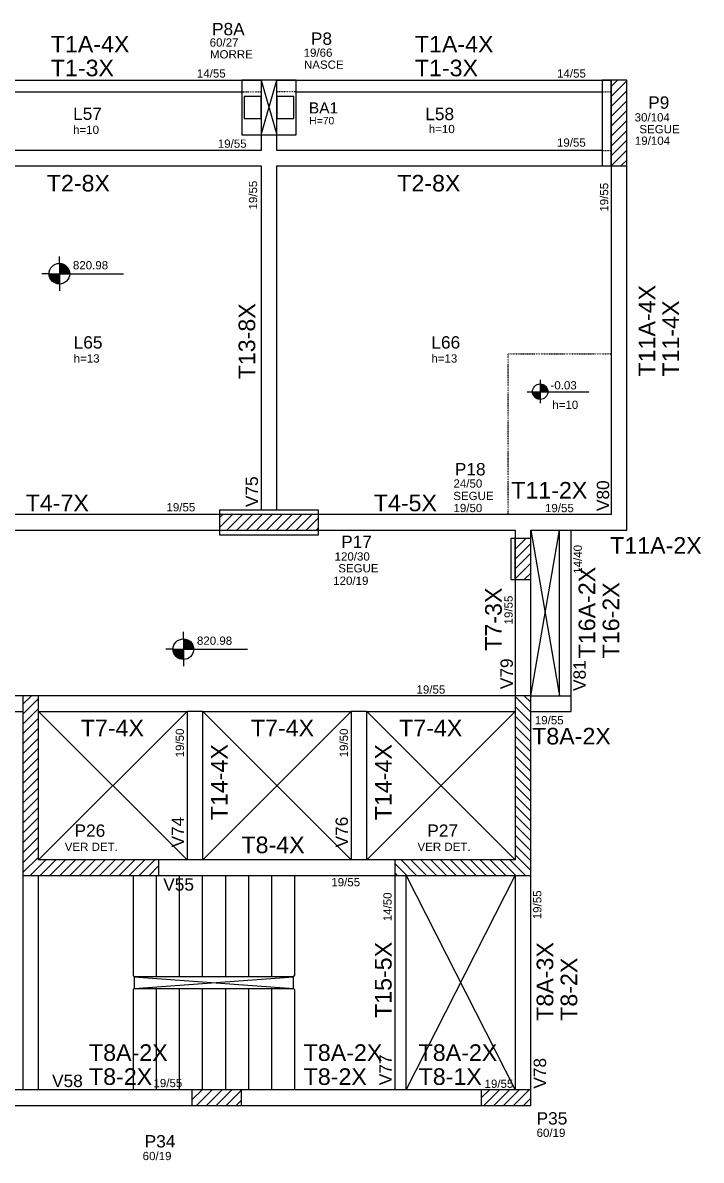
# Model space of a CAD drawing. Header units: millimetres. Extents: x 3247 to 10920, y 704 to 3817.
# Drawn here: x 10097 to 10920, y 1751 to 3131 of the extents above; entities that cross this region are included whole.
import ezdxf

# ---------------------------------------------------------------- set-up
doc = ezdxf.new("R2010")
doc.units = ezdxf.units.MM
doc.linetypes.add('ESTILO_TQS_0004', pattern=[2, 0.5, -0.4, 0.1, -0.4, 0.1, -0.5])
for name, color, linetype in [('1', 1, 'Continuous'), ('3', 3, 'Continuous'), ('4', 4, 'Continuous'), ('7', 7, 'Continuous'), ('8', 8, 'Continuous'), ('9', 9, 'Continuous')]:
    doc.layers.add(name, color=color, linetype=linetype)
doc.layers.add('NOME DA VIGA', color=6, linetype='Continuous', lineweight=25)
doc.styles.get("Standard").update_dxf_attribs({"font": 'arial.ttf'})

msp = doc.modelspace()

# ---------------------------------------------------------------- linework, layer by layer
at = {"layer": '1', "linetype": 'Continuous'}
for p, q in [((10386.04, 2995.42), (10405.04, 3061.42)), ((10386.04, 3061.42), (10405.04, 2995.42)), ((10713.04, 2515.42), (10748.04, 2314.42)), ((10713.04, 2314.42), (10748.04, 2515.42)), ((10116.04, 2115.42), (10296.04, 2295.42)), ((10116.04, 2295.42), (10296.04, 2115.42)), ((10116.04, 2115.42), (10296.04, 2295.42)), ((10116.04, 2295.42), (10296.04, 2115.42)), ((10315.04, 2115.42), (10495.04, 2295.42)), ((10315.04, 2295.42), (10495.04, 2115.42)), ((10315.04, 2115.42), (10495.04, 2295.42)), ((10315.04, 2295.42), (10495.04, 2115.42)), ((10514.04, 2115.42), (10694.04, 2295.42)), ((10514.04, 2295.42), (10694.04, 2115.42)), ((10514.04, 2115.42), (10694.04, 2295.42)), ((10514.04, 2295.42), (10694.04, 2115.42)), ((10562.04, 1836.42), (10694.04, 2096.42)), ((10562.04, 2096.42), (10694.04, 1836.42)), ((10562.04, 1836.42), (10694.04, 2096.42)), ((10562.04, 2096.42), (10694.04, 1836.42))]:
    msp.add_line(p, q, dxfattribs=at)
at = {"layer": '3', "linetype": 'Continuous'}
for p, q in [((9968.04, 3061.42), (10386.04, 3061.42)), ((10405.04, 3061.42), (10810.54, 3061.42)), ((10810.54, 3053.72), (10818.24, 3061.42)), ((10810.54, 3041.7), (10829.54, 3060.7)), ((9991.54, 3047.42), (10362.54, 3047.42)), ((10428.54, 3047.42), (10799.54, 3047.42)), ((10810.54, 3029.68), (10829.54, 3048.68)), ((10810.54, 3017.66), (10829.54, 3036.66)), ((10810.54, 3005.64), (10829.54, 3024.64)), ((10810.54, 2993.62), (10829.54, 3012.62)), ((10810.54, 2981.6), (10829.54, 3000.6)), ((10810.54, 2969.58), (10829.54, 2988.58)), ((10810.54, 2957.55), (10829.54, 2976.55)), ((10822.43, 2957.42), (10829.54, 2964.53)), ((10141.18, 2839.15), (10141.18, 2847.73)), ((10141.18, 2839.15), (10141.18, 2814.15)), ((10141.18, 2838.55), (10145.03, 2838.55)), ((10141.18, 2837.75), (10146.93, 2837.75)), ((10141.18, 2836.96), (10148.25, 2836.96)), ((10141.18, 2836.17), (10149.29, 2836.17)), ((10141.18, 2835.38), (10150.13, 2835.38)), ((10141.18, 2834.58), (10150.84, 2834.58)), ((10141.18, 2833.79), (10151.44, 2833.79)), ((10141.18, 2833), (10151.95, 2833)), ((10141.18, 2832.2), (10152.38, 2832.2)), ((10141.18, 2831.41), (10152.74, 2831.41)), ((10141.18, 2830.62), (10153.03, 2830.62)), ((10128.68, 2826.65), (10119.97, 2826.65)), ((10128.68, 2826.65), (10153.68, 2826.65)), ((10141.18, 2825.86), (10128.68, 2825.86)), ((10141.18, 2825.07), (10128.78, 2825.07)), ((10141.18, 2824.28), (10128.91, 2824.28)), ((10141.18, 2823.48), (10129.09, 2823.48)), ((10141.18, 2822.69), (10129.32, 2822.69)), ((10141.18, 2821.9), (10129.62, 2821.9)), ((10141.18, 2821.1), (10129.98, 2821.1)), ((10141.18, 2820.31), (10130.41, 2820.31)), ((10141.18, 2819.52), (10130.92, 2819.52)), ((10141.18, 2818.73), (10131.52, 2818.73)), ((10141.18, 2817.93), (10132.22, 2817.93)), ((10141.18, 2817.14), (10133.07, 2817.14)), ((10141.18, 2816.35), (10134.11, 2816.35)), ((10141.18, 2829.83), (10153.27, 2829.83)), ((10141.18, 2829.03), (10153.45, 2829.03)), ((10141.18, 2828.24), (10153.58, 2828.24)), ((10141.18, 2827.45), (10153.68, 2827.45)), ((10153.68, 2826.65), (10218.99, 2826.65)), ((10141.18, 2815.55), (10135.43, 2815.55)), ((10141.18, 2814.76), (10137.33, 2814.76)), ((10141.18, 2814.15), (10141.18, 2805.93)), ((10724.49, 2697.96), (10724.49, 2669.75)), ((10724.49, 2692.86), (10724.49, 2674.11)), ((10724.49, 2692.4), (10727.38, 2692.4)), ((10708.85, 2683.48), (10783.62, 2683.48)), ((10715.12, 2683.48), (10733.87, 2683.48)), ((10724.49, 2682.89), (10715.12, 2682.89)), ((10724.49, 2682.29), (10715.19, 2682.29)), ((10724.49, 2681.7), (10715.29, 2681.7)), ((10724.49, 2681.11), (10715.42, 2681.11)), ((10724.49, 2680.51), (10715.6, 2680.51)), ((10724.49, 2679.92), (10715.82, 2679.92)), ((10724.49, 2679.32), (10716.09, 2679.32)), ((10724.49, 2678.73), (10716.41, 2678.73)), ((10724.49, 2678.13), (10716.79, 2678.13)), ((10724.49, 2691.81), (10728.8, 2691.81)), ((10724.49, 2691.21), (10729.79, 2691.21)), ((10724.49, 2690.62), (10730.57, 2690.62)), ((10724.49, 2690.02), (10731.21, 2690.02)), ((10724.49, 2689.43), (10731.74, 2689.43)), ((10724.49, 2688.84), (10732.19, 2688.84)), ((10724.49, 2688.24), (10732.57, 2688.24)), ((10724.49, 2687.65), (10732.89, 2687.65)), ((10724.49, 2687.05), (10733.16, 2687.05)), ((10724.49, 2686.46), (10733.38, 2686.46)), ((10724.49, 2685.86), (10733.56, 2685.86)), ((10724.49, 2685.27), (10733.69, 2685.27)), ((10724.49, 2684.67), (10733.79, 2684.67)), ((10724.49, 2684.08), (10733.87, 2684.08)), ((10724.49, 2677.54), (10717.24, 2677.54)), ((10724.49, 2676.94), (10717.77, 2676.94)), ((10724.49, 2676.35), (10718.41, 2676.35)), ((10724.49, 2675.75), (10719.19, 2675.75)), ((10724.49, 2675.16), (10720.18, 2675.16)), ((10724.49, 2674.56), (10721.6, 2674.56)), ((10335.54, 2518.62), (10351.35, 2534.42)), ((10335.54, 2530.64), (10339.32, 2534.42)), ((10344.37, 2515.42), (10363.37, 2534.42)), ((10356.39, 2515.42), (10375.39, 2534.42)), ((10368.41, 2515.42), (10387.41, 2534.42)), ((10380.43, 2515.42), (10399.43, 2534.42)), ((10392.45, 2515.42), (10411.45, 2534.42)), ((10404.47, 2515.42), (10423.47, 2534.42)), ((10416.49, 2515.42), (10435.49, 2534.42)), ((10428.51, 2515.42), (10447.51, 2534.42)), ((10440.53, 2515.42), (10455.54, 2530.43)), ((10452.55, 2515.42), (10455.54, 2518.41)), ((10694.04, 2492.45), (10707.01, 2505.42)), ((10694.04, 2504.47), (10694.99, 2505.42)), ((10694.04, 2480.43), (10713.04, 2499.43)), ((10694.04, 2468.41), (10713.04, 2487.41)), ((10694.04, 2456.39), (10713.04, 2475.39)), ((10705.09, 2455.42), (10713.04, 2463.37)), ((10291.68, 2383.52), (10291.68, 2392.1)), ((10291.68, 2383.52), (10291.68, 2358.52)), ((10291.68, 2382.91), (10295.53, 2382.91)), ((10291.68, 2382.12), (10297.43, 2382.12)), ((10291.68, 2381.33), (10298.75, 2381.33)), ((10291.68, 2380.53), (10299.79, 2380.53)), ((10291.68, 2379.74), (10300.63, 2379.74)), ((10291.68, 2378.95), (10301.34, 2378.95)), ((10291.68, 2378.15), (10301.94, 2378.15)), ((10291.68, 2377.36), (10302.45, 2377.36)), ((10291.68, 2376.57), (10302.88, 2376.57)), ((10291.68, 2375.78), (10303.24, 2375.78)), ((10291.68, 2374.98), (10303.53, 2374.98)), ((10279.18, 2371.02), (10270.47, 2371.02)), ((10279.18, 2371.02), (10304.18, 2371.02)), ((10291.68, 2370.23), (10279.18, 2370.23)), ((10291.68, 2369.43), (10279.28, 2369.43)), ((10291.68, 2368.64), (10279.41, 2368.64)), ((10291.68, 2367.85), (10279.59, 2367.85)), ((10291.68, 2367.05), (10279.82, 2367.05)), ((10291.68, 2366.26), (10280.12, 2366.26)), ((10291.68, 2365.47), (10280.48, 2365.47)), ((10291.68, 2364.68), (10280.91, 2364.68)), ((10291.68, 2363.88), (10281.42, 2363.88)), ((10291.68, 2363.09), (10282.02, 2363.09)), ((10291.68, 2362.3), (10282.72, 2362.3)), ((10291.68, 2361.5), (10283.57, 2361.5)), ((10291.68, 2360.71), (10284.61, 2360.71)), ((10291.68, 2374.19), (10303.77, 2374.19)), ((10291.68, 2373.4), (10303.95, 2373.4)), ((10291.68, 2372.6), (10304.08, 2372.6)), ((10291.68, 2371.81), (10304.18, 2371.81)), ((10304.18, 2371.02), (10369.49, 2371.02)), ((10291.68, 2359.92), (10285.93, 2359.92)), ((10291.68, 2359.13), (10287.83, 2359.13)), ((10291.68, 2358.52), (10291.68, 2350.3)), ((10097.04, 2304.16), (10107.3, 2314.42)), ((10097.04, 2292.14), (10116.04, 2311.14)), ((10694.04, 2313.63), (10713.04, 2294.63)), ((10705.27, 2314.42), (10713.04, 2306.65)), ((10713.04, 2314.42), (10762.04, 2314.42)), ((10097.04, 2280.12), (10116.04, 2299.12)), ((10694.04, 2301.61), (10713.04, 2282.61)), ((10713.04, 2295.42), (10762.04, 2295.42)), ((10097.04, 2268.1), (10116.04, 2287.1)), ((10694.04, 2289.59), (10713.04, 2270.59)), ((10097.04, 2256.08), (10116.04, 2275.08)), ((10694.04, 2277.57), (10713.04, 2258.57)), ((10694.04, 2265.55), (10713.04, 2246.55)), ((10097.04, 2244.05), (10116.04, 2263.05)), ((10097.04, 2232.03), (10116.04, 2251.03)), ((10694.04, 2253.53), (10713.04, 2234.53)), ((10097.04, 2220.01), (10116.04, 2239.01)), ((10694.04, 2241.5), (10713.04, 2222.5)), ((10097.04, 2207.99), (10116.04, 2226.99)), ((10694.04, 2229.48), (10713.04, 2210.48)), ((10097.04, 2195.97), (10116.04, 2214.97)), ((10694.04, 2217.46), (10713.04, 2198.46)), ((10097.04, 2183.95), (10116.04, 2202.95)), ((10694.04, 2205.44), (10713.04, 2186.44)), ((10097.04, 2171.93), (10116.04, 2190.93)), ((10694.04, 2193.42), (10713.04, 2174.42)), ((10694.04, 2181.4), (10713.04, 2162.4)), ((10097.04, 2159.91), (10116.04, 2178.91)), ((10694.04, 2169.38), (10713.04, 2150.38)), ((10097.04, 2147.89), (10116.04, 2166.89)), ((10097.04, 2135.87), (10116.04, 2154.87)), ((10694.04, 2157.36), (10713.04, 2138.36)), ((10097.04, 2123.85), (10116.04, 2142.85)), ((10694.04, 2145.34), (10713.04, 2126.34)), ((10097.04, 2111.83), (10116.04, 2130.83)), ((10694.04, 2133.32), (10713.04, 2114.32)), ((10097.04, 2099.8), (10116.04, 2118.8)), ((10105.68, 2096.42), (10124.68, 2115.42)), ((10117.7, 2096.42), (10136.7, 2115.42)), ((10129.72, 2096.42), (10148.72, 2115.42)), ((10141.74, 2096.42), (10160.74, 2115.42)), ((10153.76, 2096.42), (10172.76, 2115.42)), ((10165.78, 2096.42), (10184.78, 2115.42)), ((10177.8, 2096.42), (10196.8, 2115.42)), ((10189.82, 2096.42), (10208.82, 2115.42)), ((10201.84, 2096.42), (10220.84, 2115.42)), ((10213.87, 2096.42), (10232.87, 2115.42)), ((10225.89, 2096.42), (10244.89, 2115.42)), ((10237.91, 2096.42), (10256.91, 2115.42)), ((10555.67, 2115.42), (10574.67, 2096.42)), ((10567.69, 2115.42), (10586.69, 2096.42)), ((10579.71, 2115.42), (10598.71, 2096.42)), ((10591.73, 2115.42), (10610.73, 2096.42)), ((10603.75, 2115.42), (10622.75, 2096.42)), ((10615.77, 2115.42), (10634.77, 2096.42)), ((10627.8, 2115.42), (10646.8, 2096.42)), ((10639.82, 2115.42), (10658.82, 2096.42)), ((10651.84, 2115.42), (10670.84, 2096.42)), ((10663.86, 2115.42), (10682.86, 2096.42)), ((10675.88, 2115.42), (10694.88, 2096.42)), ((10687.9, 2115.42), (10706.9, 2096.42)), ((10694.04, 2121.3), (10713.04, 2102.3)), ((10249.93, 2096.42), (10262.04, 2108.53)), ((10548.04, 2111.03), (10562.65, 2096.42)), ((10548.04, 2099.01), (10550.63, 2096.42)), ((10261.95, 2096.42), (10262.04, 2096.51)), ((10302.04, 1823.97), (10314.49, 1836.42)), ((10302.04, 1835.99), (10302.47, 1836.42)), ((10307.51, 1817.42), (10326.51, 1836.42)), ((10319.53, 1817.42), (10338.53, 1836.42)), ((10331.55, 1817.42), (10350.55, 1836.42)), ((10653.04, 1826.37), (10663.09, 1836.42)), ((10656.11, 1817.42), (10675.11, 1836.42)), ((10668.14, 1817.42), (10687.14, 1836.42)), ((10680.16, 1817.42), (10699.16, 1836.42)), ((10692.18, 1817.42), (10711.18, 1836.42)), ((10343.57, 1817.42), (10362.04, 1835.89)), ((10355.59, 1817.42), (10362.04, 1823.87)), ((10704.2, 1817.42), (10713.04, 1826.26))]:
    msp.add_line(p, q, dxfattribs=at)
at = {"layer": '3', "linetype": 'ESTILO_TQS_0004'}
for p, q in [((10362.54, 3047.42), (10386.04, 3047.42)), ((10428.54, 3047.42), (10405.04, 3047.42)), ((10799.54, 3047.42), (10810.54, 3047.42)), ((10799.54, 2976.42), (10810.54, 2976.42))]:
    msp.add_line(p, q, dxfattribs=at)
at = {"layer": '3', "linetype": 'Continuous'}
for points in [[(10362.54, 2995.42), (10428.54, 2995.42), (10428.54, 3061.42), (10362.54, 3061.42), (10362.54, 2995.42)], [(10386.04, 2995.42), (10386.04, 2976.42)], [(10405.04, 2976.42), (10405.04, 2995.42)], [(10386.04, 2976.42), (9968.04, 2976.42)], [(10799.54, 2976.42), (10405.04, 2976.42)], [(9968.04, 2957.42), (10386.04, 2957.42)], [(10386.04, 2957.42), (10386.04, 2539.92)], [(10405.04, 2957.42), (10799.54, 2957.42)], [(10405.04, 2539.92), (10405.04, 2957.42)], [(10810.54, 2957.42), (10810.54, 2534.42)], [(10810.54, 2957.42), (10810.54, 2595.42)], [(10829.54, 2515.42), (10829.54, 2957.42)], [(10335.54, 2534.42), (9968.04, 2534.42)], [(10703.54, 2534.42), (10455.54, 2534.42)], [(10810.54, 2534.42), (10703.54, 2534.42)], [(10810.54, 2534.42), (10703.54, 2534.42)], [(9958.54, 2515.42), (10335.54, 2515.42)], [(10455.54, 2515.42), (10694.04, 2515.42)], [(10694.04, 2515.42), (10694.04, 2505.42)], [(10713.04, 2515.42), (10829.54, 2515.42)], [(10713.04, 2505.42), (10713.04, 2515.42)], [(10748.04, 2314.42), (10748.04, 2515.42)], [(10762.04, 2295.42), (10762.04, 2515.42)], [(10694.04, 2455.42), (10694.04, 2314.42)], [(10713.04, 2314.42), (10713.04, 2455.42)], [(10097.04, 2314.42), (9968.04, 2314.42)], [(10305.54, 2314.42), (10116.04, 2314.42)], [(10504.54, 2314.42), (10305.54, 2314.42)], [(10694.04, 2314.42), (10504.54, 2314.42)], [(9968.04, 2295.42), (10097.04, 2295.42)], [(10116.04, 2295.42), (10296.04, 2295.42)], [(10296.04, 2295.42), (10296.04, 2115.42)], [(10315.04, 2295.42), (10296.04, 2295.42)], [(10315.04, 2295.42), (10495.04, 2295.42)], [(10315.04, 2115.42), (10315.04, 2295.42)], [(10495.04, 2295.42), (10495.04, 2115.42)], [(10514.04, 2295.42), (10495.04, 2295.42)], [(10514.04, 2295.42), (10694.04, 2295.42)], [(10514.04, 2115.42), (10514.04, 2295.42)], [(10296.04, 2115.42), (10262.04, 2115.42)], [(10315.04, 2115.42), (10296.04, 2115.42)], [(10495.04, 2115.42), (10315.04, 2115.42)], [(10514.04, 2115.42), (10495.04, 2115.42)], [(10548.04, 2115.42), (10514.04, 2115.42)], [(10097.04, 2096.42), (10097.04, 1836.42)], [(10116.04, 1836.42), (10116.04, 2096.42)], [(10262.04, 2096.42), (10504.54, 2096.42)], [(10504.54, 2096.42), (10548.04, 2096.42)], [(10548.04, 2096.42), (10548.04, 1836.42)], [(10562.04, 1836.42), (10562.04, 2096.42)], [(10694.04, 2096.42), (10694.04, 1836.42)], [(10713.04, 1836.42), (10713.04, 2096.42)], [(10097.04, 1836.42), (10049.04, 1836.42)], [(10116.04, 1836.42), (10097.04, 1836.42)], [(10302.04, 1836.42), (10116.04, 1836.42)], [(10548.04, 1836.42), (10362.04, 1836.42)], [(10562.04, 1836.42), (10548.04, 1836.42)], [(10653.04, 1836.42), (10562.04, 1836.42)], [(10049.04, 1817.42), (10106.54, 1817.42)], [(10106.54, 1817.42), (10302.04, 1817.42)], [(10362.04, 1817.42), (10555.04, 1817.42)], [(10555.04, 1817.42), (10653.04, 1817.42)]]:
    msp.add_lwpolyline(points, dxfattribs=at)
at = {"layer": '3', "linetype": 'ESTILO_TQS_0004'}
msp.add_lwpolyline([(10685.54, 2729.42), (10810.54, 2729.42), (10810.54, 2534.42), (10685.54, 2534.42), (10685.54, 2729.42)], dxfattribs=at)
at = {"layer": '3', "linetype": 'Continuous'}
for centre, radius in [((10141.18, 2826.65), 12.5), ((10724.49, 2683.48), 9.38), ((10291.68, 2371.02), 12.5)]:
    msp.add_circle(centre, radius, dxfattribs=at)
at = {"layer": '7', "linetype": 'Continuous'}
for points in [[(10386.04, 2995.42), (10405.04, 2995.42), (10405.04, 3061.42), (10386.04, 3061.42), (10386.04, 2995.42)], [(10810.54, 3061.42), (10799.54, 3061.42), (10799.54, 2957.42), (10810.54, 2957.42), (10810.54, 3061.42)], [(10810.54, 2957.42), (10829.54, 2957.42), (10829.54, 3061.42), (10810.54, 3061.42), (10810.54, 2957.42)], [(10386.04, 3041.92), (10365.54, 3041.92), (10365.54, 3014.92), (10386.04, 3014.92), (10386.04, 3041.92)], [(10425.54, 3041.92), (10405.04, 3041.92), (10405.04, 3014.92), (10425.54, 3014.92), (10425.54, 3041.92)], [(10335.54, 2509.92), (10455.54, 2509.92), (10455.54, 2539.92), (10335.54, 2539.92), (10335.54, 2509.92)], [(10335.54, 2515.42), (10455.54, 2515.42), (10455.54, 2534.42), (10335.54, 2534.42), (10335.54, 2515.42)], [(10694.04, 2505.42), (10689.04, 2505.42), (10689.04, 2455.42), (10694.04, 2455.42), (10694.04, 2505.42)], [(10694.04, 2455.42), (10713.04, 2455.42), (10713.04, 2505.42), (10694.04, 2505.42), (10694.04, 2455.42)], [(10097.04, 2096.42), (10262.04, 2096.42), (10262.04, 2115.42), (10116.04, 2115.42), (10116.04, 2314.42), (10097.04, 2314.42), (10097.04, 2096.42)], [(10713.04, 2096.42), (10713.04, 2314.42), (10694.04, 2314.42), (10694.04, 2115.42), (10548.04, 2115.42), (10548.04, 2096.42), (10713.04, 2096.42)], [(10302.04, 1817.42), (10362.04, 1817.42), (10362.04, 1836.42), (10302.04, 1836.42), (10302.04, 1817.42)], [(10653.04, 1817.42), (10713.04, 1817.42), (10713.04, 1836.42), (10653.04, 1836.42), (10653.04, 1817.42)]]:
    msp.add_lwpolyline(points, dxfattribs=at)
at = {"layer": '8', "linetype": 'Continuous'}
msp.add_line((10829.54, 2846.18), (10829.54, 2859.18), dxfattribs=at)
at = {"layer": '9', "linetype": 'Continuous'}
for p, q in [((10230.54, 2096.42), (10230.54, 1974.92)), ((10258.54, 2096.42), (10258.54, 1973.42)), ((10286.54, 2096.42), (10286.54, 1973.42)), ((10314.54, 2096.42), (10314.54, 1973.42)), ((10342.54, 2096.42), (10342.54, 1973.42)), ((10370.54, 2096.42), (10370.54, 1973.42)), ((10398.54, 2096.42), (10398.54, 1973.42)), ((10426.54, 2096.42), (10426.54, 1974.92)), ((10230.54, 1974.92), (10232.04, 1973.42)), ((10425.04, 1973.42), (10426.54, 1974.92)), ((10232.04, 1973.42), (10425.04, 1959.42)), ((10232.04, 1959.42), (10425.04, 1973.42)), ((10232.04, 1959.42), (10230.54, 1957.92)), ((10230.54, 1957.92), (10230.54, 1836.42)), ((10258.54, 1959.42), (10258.54, 1836.42)), ((10286.54, 1959.42), (10286.54, 1836.42)), ((10314.54, 1959.42), (10314.54, 1836.42)), ((10342.54, 1959.42), (10342.54, 1836.42)), ((10370.54, 1959.42), (10370.54, 1836.42)), ((10398.54, 1959.42), (10398.54, 1836.42)), ((10425.04, 1959.42), (10426.54, 1957.92)), ((10426.54, 1957.92), (10426.54, 1836.42))]:
    msp.add_line(p, q, dxfattribs=at)
msp.add_lwpolyline([(10232.04, 1959.42), (10425.04, 1959.42), (10425.04, 1973.42), (10232.04, 1973.42), (10232.04, 1959.42)], dxfattribs=at)

# ---------------------------------------------------------------- texts
at = {"layer": '3', "color": 2, "linetype": 'Continuous'}
for s, height, p in [('60/27', 10, (10323.53, 3102.3)), ('MORRE', 10, (10323.92, 3087.95)), ('19/66', 10, (10437.54, 3089.93)), ('NASCE', 10, (10437.93, 3075.39)), ('14/55', 10, (10308.02, 3064.74)), ('14/55', 10, (10745.01, 3064.74)), ('H=70', 9, (10444.28, 3007.92)), ('30/104', 10, (10839.12, 3011.45)), ('h=10', 10, (10157.83, 2996.39)), ('h=10', 10, (10589.4, 2997.31)), ('SEGUE', 10, (10844.88, 2997.1)), ('19/55', 10, (10333.38, 2979.57)), ('19/55', 10, (10744.87, 2980.81)), ('19/104', 10, (10839.42, 2983.13)), ('820.98', 10, (10157.58, 2831.98)), ('h=13', 10, (10158.51, 2718.84)), ('h=13', 10, (10592.52, 2718.84)), ('-0.03', 10, (10737.04, 2686.29)), ('h=10', 10, (10739.24, 2662.58)), ('24/50', 10, (10619.33, 2567.08)), ('SEGUE', 10, (10619.09, 2552)), ('19/55', 10, (10271.1, 2538.25)), ('19/50', 10, (10619.33, 2537.38)), ('19/55', 10, (10730.37, 2537.31)), ('120/30', 10, (10475.1, 2478.53)), ('SEGUE', 10, (10479.52, 2464.22)), ('120/19', 10, (10473.4, 2449.09)), ('820.98', 10, (10308.08, 2376.34)), ('19/55', 10, (10574.5, 2317.03)), ('19/55', 10, (10718.06, 2279.8)), ('VER DET.', 10, (10147.69, 2126.25)), ('VER DET.', 10, (10575.69, 2126.25)), ('19/55', 10, (10471.1, 2083.28)), ('19/55', 10, (10255.32, 1839.47)), ('19/55', 10, (10657.05, 1838.65)), ('60/19', 10, (10720.17, 1779.1)), ('60/19', 10, (10242.21, 1750.92))]:
    msp.add_text(s, height=height, dxfattribs=at).set_placement(p)
for s, p in [('19/55', (10381.09, 2904.59)), ('19/55', (10807.09, 2901.98)), ('14/40', (10775.08, 2462.54)), ('19/55', (10691.17, 2401.07)), ('19/50', (10292.29, 2239.72)), ('19/50', (10491.29, 2239.72)), ('14/50', (10544.29, 2040.85)), ('19/55', (10726, 2043.28))]:
    msp.add_text(s, height=10, rotation=90, dxfattribs=at).set_placement(p)
at = {"layer": '4', "linetype": 'Continuous'}
for s, height, p in [('P8A', 15, (10326.4, 3116.04)), ('P8', 15, (10446.36, 3104.46)), ('P9', 15, (10855.59, 3026.88)), ('L57', 15, (10157.83, 3013.39)), ('BA1', 13.5, (10443.84, 3021.18)), ('L58', 15, (10585.1, 3013.02)), ('L65', 15, (10158.51, 2735.84)), ('L66', 15, (10592.52, 2735.84)), ('P18', 15, (10621.04, 2581.94)), ('P17', 15, (10483.09, 2493.84)), ('P26', 15, (10159.59, 2143.3)), ('P27', 15, (10587.6, 2143.29)), ('V55', 15, (10267.19, 2077.96)), ('V58', 15, (10132.3, 1839.6)), ('P35', 15, (10720.17, 1794.1)), ('P34', 15, (10244.67, 1766.27))]:
    msp.add_text(s, height=height, dxfattribs=at).set_placement(p)
for s, p in [('V75', (10382.13, 2543.44)), ('V80', (10808.22, 2538.65)), ('V79', (10691.37, 2322.48)), ('V81', (10779.8, 2320.3)), ('V74', (10292.29, 2130.42)), ('V76', (10491.29, 2130.42)), ('V77', (10544.29, 1841.83)), ('V78', (10731.68, 1837.62))]:
    msp.add_text(s, height=15, rotation=90, dxfattribs=at).set_placement(p)
at = {"layer": 'NOME DA VIGA', "color": 6, "linetype": 'Continuous'}
for s, p in [('T1A-4X', (10130.72, 3095.21)), ('T1A-4X', (10572.45, 3095.21)), ('T1-3X', (10130.72, 3066.28)), ('T1-3X', (10572.45, 3066.28)), ('T2-8X', (10125.86, 2926.48)), ('T2-8X', (10551.11, 2926.48)), ('T11-2X', (10689.42, 2553.79)), ('T4-7X', (10100.26, 2538.4)), ('T4-5X', (10522.63, 2538.4)), ('T11A-2X', (10809.42, 2486.81)), ('T7-4X', (10167.14, 2265.31)), ('T7-4X', (10373.53, 2265.31)), ('T7-4X', (10553.33, 2265.31)), ('T8A-2X', (10714.79, 2255.37)), ('T8-4X', (10362.08, 2123.46)), ('T8A-2X', (10177.08, 1871.31)), ('T8A-2X', (10437.54, 1871.31)), ('T8A-2X', (10577.01, 1871.31)), ('T8-2X', (10177.08, 1842.19)), ('T8-2X', (10437.54, 1842.19)), ('T8-1X', (10577.01, 1842.19))]:
    msp.add_text(s, height=20.16, dxfattribs=at).set_placement(p)
for s, p in [('T11A-4X', (10864.12, 2701.9)), ('T13-8X', (10378.76, 2698.49)), ('T11-4X', (10893.04, 2701.9)), ('T16A-2X', (10791.34, 2359.87)), ('T7-3X', (10677.92, 2369.09)), ('T16-2X', (10820.47, 2359.87)), ('T14-4X', (10345.28, 2163.47)), ('T14-4X', (10544.28, 2163.47)), ('T15-5X', (10544.28, 1923.43)), ('T8A-3X', (10740.41, 1920.01)), ('T8-2X', (10769.54, 1920.01))]:
    msp.add_text(s, height=20.16, rotation=90, dxfattribs=at).set_placement(p)

doc.saveas('drawing.dxf')
